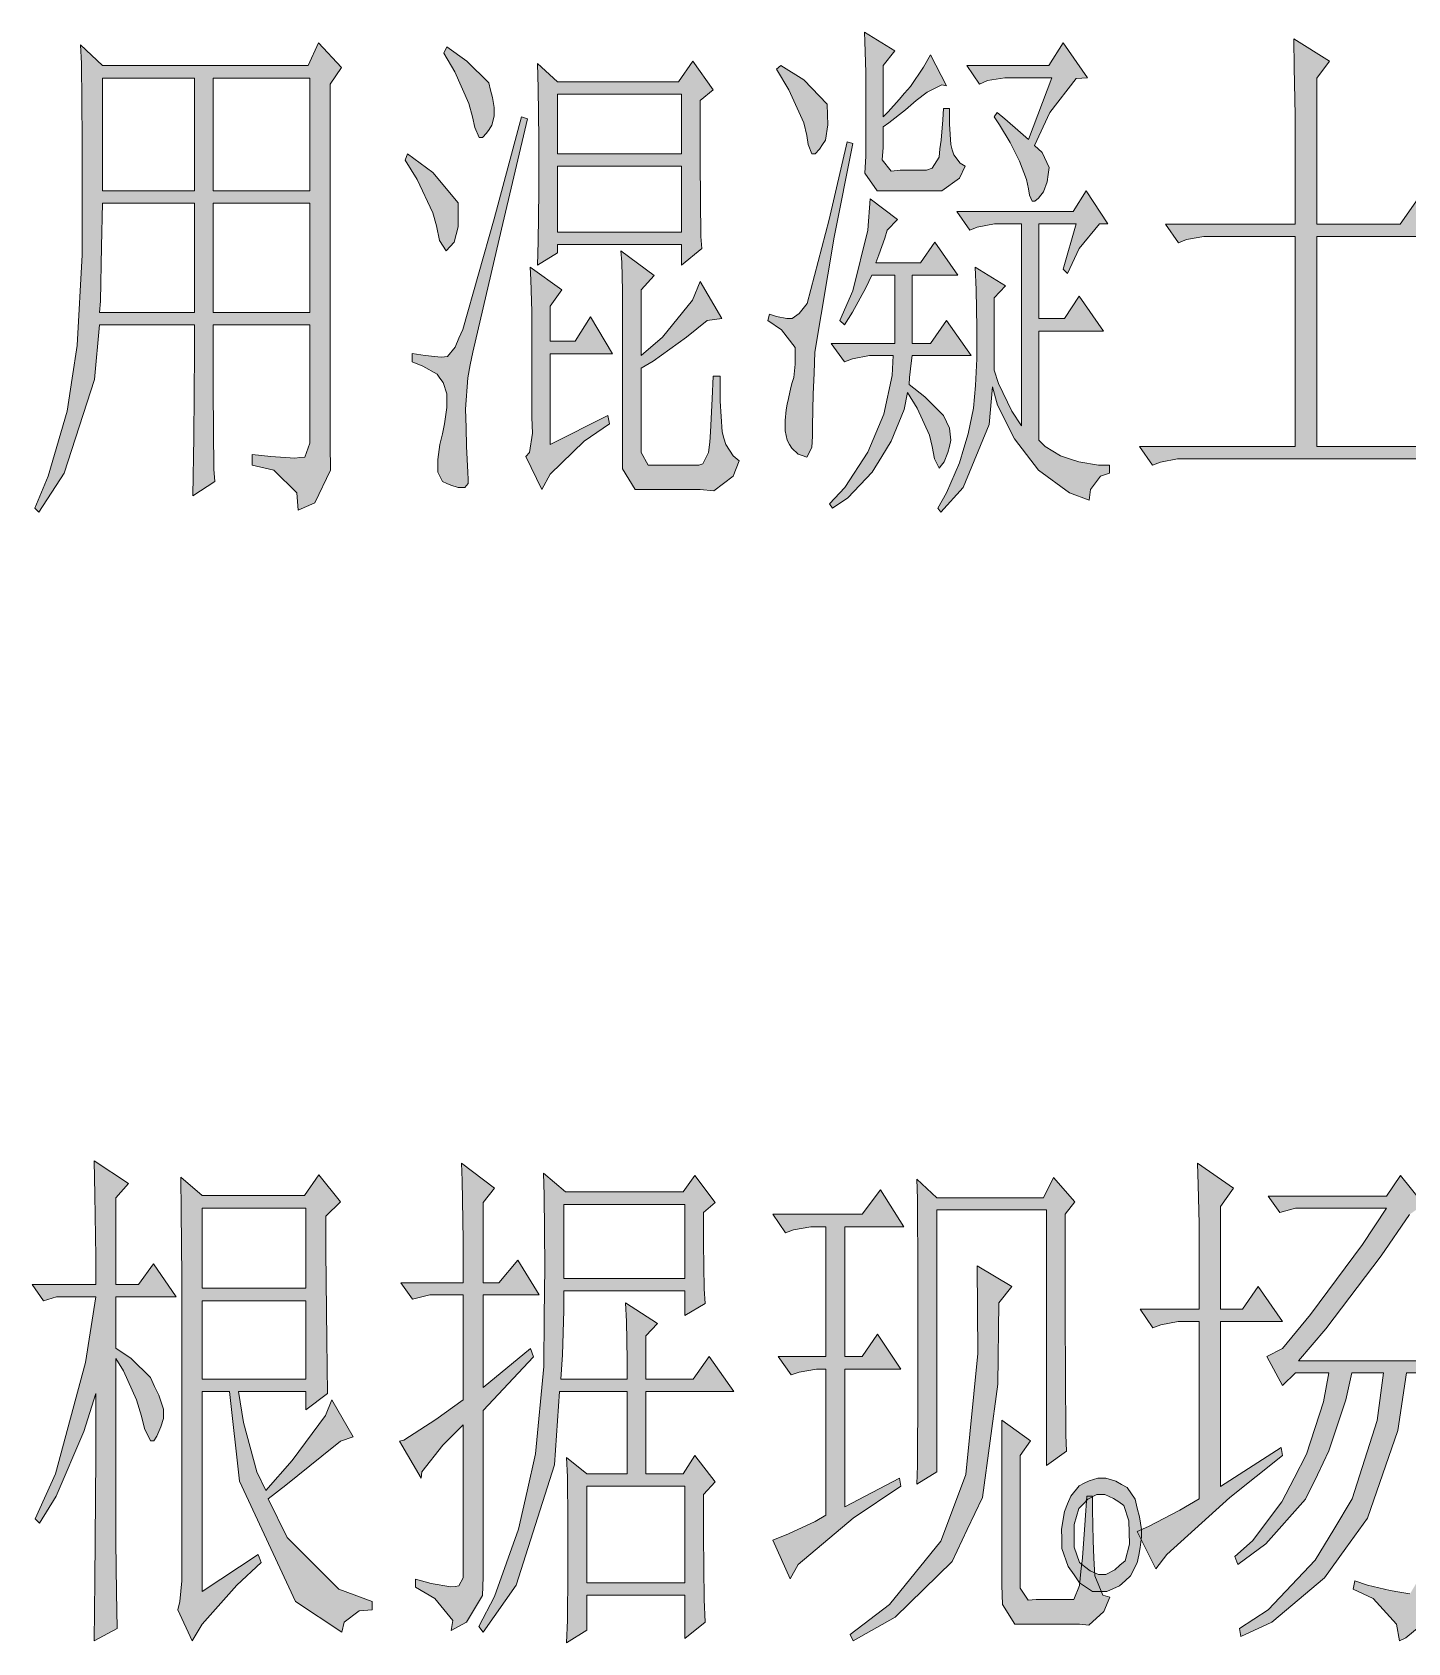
# Model space of a CAD drawing. Header units: millimetres. Extents: x 0 to 414, y 0 to 292.
# Drawn here: x 107.04 to 118.57, y 73 to 86.49 of the extents above; entities that cross this region are included whole.
import ezdxf

# ---------------------------------------------------------------- set-up
doc = ezdxf.new("R2010")
doc.units = ezdxf.units.MM

msp = doc.modelspace()

# ---------------------------------------------------------------- hatches: boundary and pattern name
h = msp.add_hatch(color=0)
h.paths.add_polyline_path([(108.884861, 82.955694), (109.040083, 82.938056), (109.241167, 82.923944), (109.2835, 82.931), (109.325833, 82.934528), (109.368167, 83.050944), (109.368167, 83.160306), (109.368167, 84.04225), (108.556778, 84.04225), (108.556778, 83.488389), (108.563833, 82.832222), (108.570889, 82.729917), (108.387444, 82.609972), (108.3945, 83.100333), (108.401556, 83.816472), (108.401556, 84.04225), (107.604278, 84.04225), (107.561944, 83.583639), (107.307944, 82.800472), (107.096278, 82.472389), (107.061, 82.507667), (107.173889, 82.775778), (107.332639, 83.319056), (107.374972, 83.594222), (107.417306, 83.869389), (107.459639, 84.627861), (107.459639, 85.111167), (107.459639, 85.594472), (107.452583, 86.233), (107.445528, 86.388222), (107.628972, 86.215361), (109.354056, 86.215361), (109.438722, 86.405861), (109.63275, 86.197722), (109.5375, 86.060139), (109.5375, 83.040361), (109.541028, 82.825167), (109.4105, 82.55), (109.269389, 82.490028), (109.258806, 82.634667), (109.064778, 82.825167), (108.884861, 82.8675)])
h.paths.add_polyline_path([(108.556778, 86.109528), (108.556778, 85.164083), (109.368167, 85.164083), (109.368167, 86.109528)])
h.paths.add_polyline_path([(108.556778, 85.061778), (108.556778, 84.144556), (109.368167, 84.144556), (109.368167, 85.061778)])
h.paths.add_polyline_path([(107.628972, 86.109528), (107.628972, 85.164083), (108.401556, 85.164083), (108.401556, 86.109528)])
h.paths.add_polyline_path([(107.628972, 85.061778), (107.621917, 84.698417), (107.611333, 84.239806), (107.604278, 84.144556), (108.401556, 84.144556), (108.401556, 85.061778)])
h = msp.add_hatch(color=0)
h.dxf.hatch_style = 2
h.paths.add_polyline_path([(110.514694, 86.370583), (110.684028, 86.250639), (110.867472, 86.070722), (110.881583, 86.007222), (110.899222, 85.94725), (110.913333, 85.862583), (110.913333, 85.837889), (110.913333, 85.792028), (110.892167, 85.714417), (110.871, 85.679139), (110.849833, 85.647389), (110.814556, 85.612111), (110.803972, 85.612111), (110.786333, 85.612111), (110.751056, 85.696778), (110.729889, 85.784972), (110.701667, 85.897861), (110.581722, 86.162444), (110.49, 86.317667)])
h = msp.add_hatch(color=0)
h.dxf.hatch_style = 2
h.paths.add_polyline_path([(114.028361, 85.456889), (114.028361, 85.975472), (114.028361, 86.155389), (114.021306, 86.416444), (114.017778, 86.494056), (114.271778, 86.338833), (114.173, 86.215361), (114.173, 85.784972), (114.215333, 85.827306), (114.307056, 85.929611), (114.352917, 85.982528), (114.402306, 86.038972), (114.511667, 86.20125), (114.571639, 86.303556), (114.705694, 86.046028), (114.666889, 86.053083), (114.543417, 85.993111), (114.451694, 85.922556), (114.359972, 85.844944), (114.222389, 85.735583), (114.173, 85.700306), (114.173, 85.527444), (114.165944, 85.425139), (114.240028, 85.329889), (114.317639, 85.336944), (114.536361, 85.336944), (114.58575, 85.354583), (114.642194, 85.446306), (114.64925, 85.516861), (114.659833, 85.590944), (114.673944, 85.760278), (114.681, 85.855528), (114.730389, 85.855528), (114.730389, 85.725), (114.740972, 85.552139), (114.751556, 85.509806), (114.765667, 85.467472), (114.818583, 85.396917), (114.860917, 85.372222), (114.815056, 85.269917), (114.666889, 85.164083), (114.571639, 85.164083), (114.232972, 85.164083), (114.123611, 85.164083), (114.021306, 85.31225)])
h = msp.add_hatch(color=0)
h.dxf.hatch_style = 2
h.paths.add_polyline_path([(115.443, 85.545083), (115.5065, 85.485111), (115.566472, 85.361639), (115.555889, 85.301667), (115.548833, 85.241694), (115.517083, 85.157028), (115.495917, 85.128806), (115.47475, 85.104111), (115.446528, 85.079417), (115.421833, 85.079417), (115.400667, 85.128806), (115.393611, 85.181722), (115.375972, 85.259333), (115.316, 85.414556), (115.277194, 85.492167), (115.238389, 85.569778), (115.150194, 85.717944), (115.104333, 85.784972), (115.129028, 85.82025), (115.192528, 85.767333), (115.326583, 85.654444), (115.393611, 85.594472), (115.587639, 86.113056), (115.273667, 86.113056), (115.192528, 86.113056), (115.047889, 86.088361), (114.980861, 86.060139), (114.875028, 86.215361), (115.562944, 86.215361), (115.682889, 86.405861), (115.8875, 86.113056), (115.79225, 86.106), (115.57, 85.82025)])
h = msp.add_hatch(color=0)
h.dxf.hatch_style = 2
h.paths.add_polyline_path([(117.626694, 85.643861), (117.626694, 85.799083), (117.619639, 86.197722), (117.616111, 86.437611), (117.915972, 86.250639), (117.810139, 86.109528), (117.810139, 84.885389), (118.508639, 84.885389), (118.677972, 85.128806), (118.917861, 84.783083), (117.810139, 84.783083), (117.810139, 83.022722), (118.677972, 83.022722), (118.872, 83.297889), (119.136583, 82.920417), (116.720056, 82.920417), (116.642444, 82.920417), (116.497806, 82.892194), (116.430778, 82.8675), (116.321417, 83.022722), (117.626694, 83.022722), (117.626694, 84.783083), (116.938778, 84.783083), (116.861167, 84.783083), (116.716528, 84.758389), (116.6495, 84.730167), (116.540139, 84.885389), (117.626694, 84.885389)])
h = msp.add_hatch(color=0)
h.paths.add_polyline_path([(111.276694, 84.543194), (111.280222, 84.74075), (111.287278, 85.160556), (111.287278, 85.379278), (111.287278, 85.598), (111.280222, 86.024861), (111.276694, 86.233), (111.4425, 86.077778), (112.4585, 86.077778), (112.578444, 86.250639), (112.747778, 86.01075), (112.638417, 85.922556), (112.638417, 85.403972), (112.645472, 84.783083), (112.652528, 84.680778), (112.483194, 84.543194), (112.483194, 84.716056), (111.4425, 84.716056), (111.4425, 84.6455)])
h.paths.add_polyline_path([(111.4425, 85.372222), (111.4425, 84.818361), (112.483194, 84.818361), (112.483194, 85.372222)])
h.paths.add_polyline_path([(111.4425, 85.975472), (111.4425, 85.474528), (112.483194, 85.474528), (112.483194, 85.975472)])
h = msp.add_hatch(color=0)
h.dxf.hatch_style = 2
h.paths.add_polyline_path([(113.280472, 86.183611), (113.31575, 86.215361), (113.509778, 86.095417), (113.703806, 85.890806), (113.707333, 85.802611), (113.710861, 85.717944), (113.689694, 85.590944), (113.665, 85.552139), (113.640306, 85.513333), (113.605028, 85.474528), (113.594444, 85.474528), (113.576806, 85.474528), (113.545056, 85.552139), (113.534472, 85.62975), (113.509778, 85.735583), (113.382778, 86.01075)])
h = msp.add_hatch(color=0)
h.dxf.hatch_style = 2
h.paths.add_polyline_path([(111.192028, 85.767333), (110.973306, 84.843056), (110.733417, 83.812944), (110.71225, 83.707111), (110.691083, 83.59775), (110.673444, 83.336694), (110.676972, 83.181472), (110.6805, 83.022722), (110.691083, 82.807528), (110.694611, 82.747556), (110.694611, 82.712278), (110.666389, 82.680528), (110.634639, 82.680528), (110.609944, 82.680528), (110.549972, 82.698167), (110.514694, 82.712278), (110.479417, 82.729917), (110.440611, 82.807528), (110.440611, 82.8675), (110.440611, 82.913361), (110.45825, 83.040361), (110.479417, 83.128556), (110.497056, 83.213222), (110.514694, 83.350806), (110.514694, 83.403722), (110.514694, 83.463694), (110.486472, 83.558944), (110.45825, 83.594222), (110.433556, 83.6295), (110.313611, 83.696528), (110.225417, 83.731806), (110.225417, 83.802361), (110.334778, 83.784722), (110.468833, 83.770611), (110.497056, 83.774139), (110.52175, 83.777667), (110.58525, 83.855278), (110.617, 83.929361), (110.64875, 84.003444), (110.913333, 84.93125), (111.142639, 85.784972)])
h = msp.add_hatch(color=0)
h.dxf.hatch_style = 2
h.paths.add_polyline_path([(113.2205, 84.130444), (113.280472, 84.112806), (113.365139, 84.095167), (113.389833, 84.095167), (113.411, 84.095167), (113.470972, 84.1375), (113.502722, 84.179833), (113.538, 84.222167), (113.721444, 84.924194), (113.873139, 85.576833), (113.919, 85.562722), (113.763778, 84.776028), (113.6015, 83.812944), (113.594444, 83.636556), (113.587389, 83.460167), (113.580333, 83.195583), (113.580333, 83.110917), (113.576806, 83.015667), (113.534472, 82.934528), (113.495667, 82.948639), (113.460389, 82.959222), (113.407472, 83.008611), (113.389833, 83.040361), (113.368667, 83.075639), (113.351028, 83.15325), (113.351028, 83.195583), (113.351028, 83.241444), (113.361611, 83.329639), (113.368667, 83.379028), (113.37925, 83.424889), (113.400417, 83.516611), (113.411, 83.558944), (113.425111, 83.601278), (113.435694, 83.714167), (113.435694, 83.784722), (113.435694, 83.85175), (113.322806, 83.999917), (113.206389, 84.077528)])
h = msp.add_hatch(color=0)
h.dxf.hatch_style = 2
h.paths.add_polyline_path([(110.186611, 85.474528), (110.398278, 85.319306), (110.609944, 85.065306), (110.609944, 84.966528), (110.609944, 84.864222), (110.578194, 84.733694), (110.542917, 84.698417), (110.511167, 84.663139), (110.454722, 84.747806), (110.430028, 84.871278), (110.398278, 84.980639), (110.26775, 85.259333), (110.165444, 85.421611)])
h = msp.add_hatch(color=0)
h.dxf.hatch_style = 2
h.paths.add_polyline_path([(114.631611, 82.507667), (114.705694, 82.634667), (114.815056, 82.885139), (114.850333, 83.008611), (114.885611, 83.128556), (114.931472, 83.34375), (114.938528, 83.439), (114.949111, 83.53425), (114.959694, 83.7565), (114.959694, 83.887028), (114.959694, 84.017556), (114.952639, 84.335056), (114.945583, 84.525556), (115.199583, 84.370333), (115.104333, 84.268028), (115.104333, 83.66125), (115.139611, 83.551889), (115.2525, 83.319056), (115.333639, 83.195583), (115.333639, 84.888917), (115.189, 84.888917), (115.107861, 84.888917), (114.963222, 84.860694), (114.899722, 84.836), (114.790361, 84.991222), (115.767556, 84.991222), (115.876917, 85.164083), (116.056833, 84.888917), (115.986278, 84.888917), (115.816944, 84.680778), (115.718167, 84.472639), (115.682889, 84.507917), (115.79225, 84.888917), (115.478278, 84.888917), (115.478278, 84.095167), (115.693472, 84.095167), (115.816944, 84.282139), (116.021556, 83.989333), (115.478278, 83.989333), (115.478278, 83.075639), (115.531194, 83.022722), (115.661722, 82.945111), (115.735806, 82.920417), (115.813417, 82.895722), (115.979222, 82.8675), (116.070944, 82.8675), (116.070944, 82.800472), (115.996861, 82.775778), (115.912194, 82.662889), (115.901611, 82.574694), (115.735806, 82.634667), (115.47475, 82.825167), (115.375972, 82.955694), (115.273667, 83.086222), (115.132556, 83.368444), (115.090222, 83.523667), (115.062, 83.206167), (114.843278, 82.680528), (114.656306, 82.472389)])
h = msp.add_hatch(color=0)
h.dxf.hatch_style = 2
h.paths.add_polyline_path([(114.705694, 84.077528), (114.910306, 83.784722), (114.416417, 83.784722), (114.409361, 83.721222), (114.39525, 83.601278), (114.391722, 83.541306), (114.52225, 83.439), (114.681, 83.283778), (114.705694, 83.230861), (114.730389, 83.177944), (114.740972, 83.075639), (114.730389, 83.022722), (114.716278, 82.973333), (114.684528, 82.895722), (114.663361, 82.8675), (114.642194, 82.842806), (114.603389, 82.920417), (114.58575, 83.022722), (114.561056, 83.117972), (114.45875, 83.34375), (114.377611, 83.474278), (114.349389, 83.333167), (114.240028, 83.068583), (114.162417, 82.938056), (114.081278, 82.807528), (113.876667, 82.592333), (113.749667, 82.507667), (113.724972, 82.542944), (113.851972, 82.680528), (114.046, 82.976861), (114.113028, 83.135611), (114.180056, 83.294361), (114.250611, 83.618917), (114.257667, 83.784722), (114.137722, 83.784722), (114.060111, 83.784722), (113.915472, 83.7565), (113.848444, 83.731806), (113.739083, 83.887028), (114.271778, 83.887028), (114.271778, 84.458528), (114.07775, 84.458528), (114.028361, 84.352694), (113.915472, 84.148083), (113.848444, 84.04225), (113.809639, 84.077528), (113.919, 84.328), (114.046, 84.836), (114.063639, 85.097056), (114.292944, 84.924194), (114.208278, 84.836), (114.187111, 84.768972), (114.137722, 84.627861), (114.113028, 84.560833), (114.486972, 84.560833), (114.606917, 84.733694), (114.800944, 84.458528), (114.416417, 84.458528), (114.416417, 83.887028), (114.571639, 83.887028)])
h = msp.add_hatch(color=0)
h.dxf.hatch_style = 2
h.paths.add_polyline_path([(111.989306, 84.179833), (111.989306, 84.328), (111.98225, 84.567889), (111.975194, 84.663139), (112.253889, 84.455), (112.144528, 84.335056), (112.144528, 83.784722), (112.324444, 83.939944), (112.574917, 84.250389), (112.638417, 84.405611), (112.821861, 84.095167), (112.698389, 84.077528), (112.525528, 83.939944), (112.246833, 83.738861), (112.144528, 83.678889), (112.144528, 83.075639), (112.144528, 82.973333), (112.2045, 82.8675), (112.264472, 82.8675), (112.627833, 82.8675), (112.663111, 82.878083), (112.708972, 82.973333), (112.719556, 83.058), (112.726611, 83.146194), (112.740722, 83.421361), (112.747778, 83.611861), (112.80775, 83.611861), (112.80775, 83.403722), (112.825389, 83.146194), (112.8395, 83.093278), (112.853611, 83.040361), (112.917111, 82.945111), (112.9665, 82.902778), (112.917111, 82.775778), (112.754833, 82.652306), (112.638417, 82.662889), (112.2045, 82.662889), (112.095139, 82.662889), (111.989306, 82.83575), (111.989306, 83.008611)])
h = msp.add_hatch(color=0)
h.dxf.hatch_style = 2
h.paths.add_polyline_path([(111.227306, 83.266139), (111.227306, 83.989333), (111.227306, 84.155139), (111.22025, 84.419722), (111.213194, 84.525556), (111.481306, 84.335056), (111.382528, 84.197472), (111.382528, 83.904667), (111.590667, 83.904667), (111.721194, 84.109278), (111.904639, 83.798833), (111.382528, 83.798833), (111.382528, 83.040361), (111.865833, 83.283778), (111.879944, 83.213222), (111.668278, 83.068583), (111.382528, 82.789889), (111.311972, 82.662889), (111.177917, 82.938056), (111.209667, 82.973333), (111.234361, 83.135611)])
h = msp.add_hatch(color=0)
h.dxf.hatch_style = 2
h.paths.add_polyline_path([(107.741861, 73.966917), (107.741861, 73.846972), (107.745389, 73.423639), (107.752444, 73.12025), (107.558417, 73.017944), (107.565472, 73.518889), (107.572528, 74.556056), (107.572528, 75.08875), (107.47375, 74.77125), (107.240917, 74.227972), (107.099806, 74.002194), (107.064528, 74.037472), (107.233861, 74.414944), (107.487861, 75.349806), (107.572528, 75.900139), (107.244444, 75.900139), (107.135083, 75.864861), (107.039833, 76.002444), (107.572528, 76.002444), (107.572528, 76.235278), (107.565472, 76.753861), (107.558417, 77.039611), (107.847694, 76.849111), (107.741861, 76.729167), (107.741861, 76.002444), (107.932361, 76.002444), (108.055833, 76.175306), (108.246333, 75.900139), (107.741861, 75.900139), (107.741861, 75.46975), (107.868861, 75.381556), (108.031139, 75.222806), (108.066417, 75.148722), (108.101694, 75.074639), (108.1405, 74.958222), (108.1405, 74.915889), (108.1405, 74.880611), (108.119333, 74.810056), (108.101694, 74.77125), (108.084056, 74.732444), (108.059361, 74.693639), (108.031139, 74.693639), (107.98175, 74.795944), (107.957056, 74.89825), (107.914722, 75.035833), (107.805361, 75.27925), (107.741861, 75.381556)])
h = msp.add_hatch(color=0)
h.paths.add_polyline_path([(108.465056, 73.430694), (108.93425, 73.741139), (108.958944, 73.674111), (108.754333, 73.483611), (108.465056, 73.155528), (108.380389, 73.017944), (108.260444, 73.275472), (108.278083, 73.346028), (108.295722, 73.518889), (108.295722, 73.621194), (108.295722, 75.797833), (108.295722, 76.062417), (108.288667, 76.616278), (108.285139, 76.902028), (108.465056, 76.746806), (109.322306, 76.746806), (109.44225, 76.919667), (109.625694, 76.693889), (109.502222, 76.573944), (109.502222, 76.281139), (109.509278, 75.536778), (109.516333, 75.08875), (109.332889, 74.951167), (109.332889, 75.106389), (108.768444, 75.106389), (108.810778, 74.845333), (108.923667, 74.432583), (108.99775, 74.277361), (109.22, 74.527833), (109.498694, 74.905306), (109.551611, 75.035833), (109.731528, 74.725389), (109.625694, 74.690111), (109.466944, 74.563111), (109.167083, 74.319694), (109.018917, 74.206806), (109.177667, 73.88225), (109.611583, 73.448333), (109.890278, 73.346028), (109.890278, 73.275472), (109.780917, 73.268417), (109.653917, 73.173167), (109.636278, 73.0885), (109.248222, 73.346028), (108.779028, 74.354972), (108.694361, 75.106389), (108.465056, 75.106389)])
h.paths.add_polyline_path([(108.465056, 76.640972), (108.465056, 75.970694), (109.332889, 75.970694), (109.332889, 76.640972)])
h.paths.add_polyline_path([(108.465056, 75.864861), (108.465056, 75.208694), (109.332889, 75.208694), (109.332889, 75.864861)])
h = msp.add_hatch(color=0)
h.dxf.hatch_style = 2
h.paths.add_polyline_path([(110.821611, 75.138139), (111.216722, 75.466222), (111.241417, 75.395667), (110.821611, 74.947639), (110.821611, 73.550639), (110.814556, 73.395417), (110.6805, 73.173167), (110.5535, 73.102611), (110.567611, 73.187278), (110.415917, 73.370722), (110.253639, 73.465972), (110.253639, 73.533), (110.384167, 73.497722), (110.549972, 73.4695), (110.58525, 73.473028), (110.617, 73.476556), (110.652278, 73.543583), (110.652278, 73.603556), (110.652278, 74.827694), (110.482944, 74.654833), (110.306556, 74.432583), (110.2995, 74.379667), (110.119583, 74.690111), (110.154861, 74.697167), (110.422972, 74.870028), (110.652278, 75.035833), (110.652278, 75.91425), (110.373583, 75.91425), (110.228944, 75.878972), (110.130167, 76.016556), (110.652278, 76.016556), (110.652278, 76.372861), (110.645222, 76.873806), (110.638167, 77.018444), (110.916861, 76.810306), (110.821611, 76.690361), (110.821611, 76.016556), (110.952139, 76.016556), (111.110889, 76.207056), (111.290806, 75.91425), (110.821611, 75.91425)])
h = msp.add_hatch(color=0)
h.paths.add_polyline_path([(111.520111, 73.000306), (111.527167, 73.190806), (111.530694, 73.592972), (111.530694, 73.804639), (111.530694, 74.016306), (111.527167, 74.39025), (111.520111, 74.552528), (111.689444, 74.414944), (112.028111, 74.414944), (112.028111, 75.106389), (111.460139, 75.106389), (111.417806, 74.492556), (111.096778, 73.483611), (110.821611, 73.0885), (110.782806, 73.137889), (110.916861, 73.388361), (111.117944, 73.952806), (111.1885, 74.270306), (111.259056, 74.584278), (111.329611, 75.314528), (111.333139, 75.734333), (111.336667, 76.150611), (111.333139, 76.750333), (111.326083, 76.933778), (111.509528, 76.778556), (112.497306, 76.778556), (112.596083, 76.916139), (112.765417, 76.690361), (112.666639, 76.605694), (112.666639, 76.344639), (112.673694, 75.967167), (112.68075, 75.843694), (112.511417, 75.741389), (112.511417, 75.949528), (111.495417, 75.949528), (111.495417, 75.783722), (111.484833, 75.413306), (111.470722, 75.208694), (112.028111, 75.208694), (112.028111, 75.370972), (112.021056, 75.692), (112.014, 75.847222), (112.282111, 75.674361), (112.183333, 75.572056), (112.183333, 75.208694), (112.581972, 75.208694), (112.716028, 75.399194), (112.920639, 75.106389), (112.183333, 75.106389), (112.183333, 74.414944), (112.497306, 74.414944), (112.596083, 74.570167), (112.765417, 74.347917), (112.666639, 74.242083), (112.666639, 73.899889), (112.673694, 73.363667), (112.68075, 73.173167), (112.511417, 73.035583), (112.511417, 73.398944), (111.689444, 73.398944), (111.689444, 73.106139)])
h.paths.add_polyline_path([(111.689444, 74.312639), (111.689444, 73.50125), (112.511417, 73.50125), (112.511417, 74.312639)])
h.paths.add_polyline_path([(111.495417, 76.672722), (111.495417, 76.051833), (112.511417, 76.051833), (112.511417, 76.672722)])
h = msp.add_hatch(color=0)
h.dxf.hatch_style = 2
h.paths.add_polyline_path([(117.002278, 74.309111), (117.510278, 74.637194), (117.520861, 74.570167), (117.079889, 74.217389), (116.550722, 73.741139), (116.459, 73.621194), (116.303778, 73.931639), (116.399028, 73.973972), (116.660083, 74.111556), (116.822361, 74.206806), (116.822361, 75.692), (116.723583, 75.692), (116.645972, 75.692), (116.501333, 75.663778), (116.434306, 75.639083), (116.328472, 75.794306), (116.822361, 75.794306), (116.822361, 76.362278), (116.822361, 76.510444), (116.815306, 76.838528), (116.80825, 77.018444), (117.111639, 76.810306), (117.002278, 76.655083), (117.002278, 75.794306), (117.185722, 75.794306), (117.31625, 75.984806), (117.520861, 75.692), (117.002278, 75.692)])
h = msp.add_hatch(color=0)
h.dxf.hatch_style = 2
h.paths.add_polyline_path([(118.790861, 75.363917), (118.910806, 75.536778), (119.090722, 75.27925), (118.984889, 75.173417), (118.960194, 74.58075), (118.910806, 73.81875), (118.886111, 73.656472), (118.861417, 73.494194), (118.780278, 73.264889), (118.723833, 73.197861), (118.667389, 73.134361), (118.5545, 73.042639), (118.501583, 73.017944), (118.476889, 73.155528), (118.282861, 73.370722), (118.113528, 73.448333), (118.127639, 73.518889), (118.233472, 73.483611), (118.423972, 73.43775), (118.505111, 73.423639), (118.589778, 73.409528), (118.692083, 73.578861), (118.716778, 73.758778), (118.741472, 73.942222), (118.790861, 74.690111), (118.815556, 75.261611), (118.561556, 75.261611), (118.487472, 74.778306), (118.233472, 74.044528), (118.053556, 73.794056), (117.873639, 73.543583), (117.432667, 73.173167), (117.171611, 73.053222), (117.161028, 73.12025), (117.400917, 73.275472), (117.796028, 73.69175), (117.95125, 73.949278), (118.106472, 74.206806), (118.314611, 74.862972), (118.367528, 75.261611), (118.102944, 75.261611), (118.053556, 75.035833), (117.908917, 74.608972), (117.813667, 74.407889), (117.714889, 74.203278), (117.383278, 73.829333), (117.146917, 73.656472), (117.122222, 73.7235), (117.270389, 73.854028), (117.517333, 74.182111), (117.619639, 74.379667), (117.721944, 74.58075), (117.866583, 75.018194), (117.908917, 75.261611), (117.630222, 75.261611), (117.520861, 75.155778), (117.390333, 75.399194), (117.520861, 75.466222), (117.757222, 75.751972), (118.191139, 76.337583), (118.392222, 76.640972), (117.630222, 76.640972), (117.499694, 76.605694), (117.400917, 76.743278), (118.392222, 76.743278), (118.512167, 76.916139), (118.706194, 76.672722), (118.58625, 76.588056), (118.349889, 76.242333), (117.884222, 75.632028), (117.654917, 75.363917)])
h = msp.add_hatch(color=0)
h.dxf.hatch_style = 2
h.paths.add_polyline_path([(113.248722, 76.591583), (113.996611, 76.591583), (114.151833, 76.796194), (114.345861, 76.48575), (113.851972, 76.48575), (113.851972, 75.399194), (113.996611, 75.399194), (114.127139, 75.586167), (114.321167, 75.293361), (113.851972, 75.293361), (113.851972, 74.139778), (114.310583, 74.379667), (114.321167, 74.312639), (113.922528, 74.044528), (113.460389, 73.656472), (113.393361, 73.536528), (113.248722, 73.861083), (113.37925, 73.914), (113.605028, 74.016306), (113.693222, 74.069222), (113.693222, 75.293361), (113.615611, 75.293361), (113.470972, 75.268667), (113.403944, 75.243972), (113.294583, 75.399194), (113.693222, 75.399194), (113.693222, 76.48575), (113.647361, 76.48575), (113.566222, 76.48575), (113.421583, 76.461056), (113.354556, 76.436361)])
h = msp.add_hatch(color=0)
h.dxf.hatch_style = 2
h.paths.add_polyline_path([(114.455222, 74.330278), (114.462278, 74.4855), (114.465806, 75.1205), (114.465806, 75.600278), (114.465806, 76.076528), (114.462278, 76.718583), (114.455222, 76.884389), (114.624556, 76.729167), (115.517083, 76.729167), (115.60175, 76.8985), (115.781667, 76.693889), (115.700528, 76.591583), (115.700528, 75.737861), (115.704056, 74.743028), (115.711111, 74.605444), (115.541778, 74.4855), (115.541778, 76.626861), (114.624556, 76.626861), (114.624556, 74.432583)])
h = msp.add_hatch(color=0)
h.dxf.hatch_style = 2
h.paths.add_polyline_path([(114.963222, 76.157667), (115.2525, 75.984806), (115.143139, 75.847222), (115.136083, 75.166361), (115.005556, 74.217389), (114.878556, 73.949278), (114.751556, 73.681167), (114.275306, 73.2155), (113.922528, 73.017944), (113.897833, 73.070861), (114.225917, 73.321333), (114.656306, 73.8505), (114.762139, 74.132722), (114.867972, 74.411417), (114.96675, 75.423889)])
h = msp.add_hatch(color=0)
h.dxf.hatch_style = 2
h.paths.add_polyline_path([(115.167833, 74.8665), (115.407722, 74.693639), (115.323056, 74.570167), (115.323056, 73.571806), (115.323056, 73.458917), (115.390083, 73.356611), (115.457111, 73.363667), (115.735806, 73.363667), (115.771083, 73.363667), (115.820472, 73.480083), (115.831056, 73.5965), (115.845167, 73.712917), (115.866333, 74.026889), (115.880444, 74.227972), (115.929833, 74.227972), (115.929833, 74.115083), (115.933361, 73.857556), (115.940417, 73.709389), (115.947472, 73.561222), (116.0145, 73.398944), (116.074472, 73.381306), (116.025083, 73.261361), (115.898083, 73.148472), (115.820472, 73.155528), (115.372444, 73.155528), (115.277194, 73.155528), (115.174889, 73.321333), (115.167833, 73.483611)])
h = msp.add_hatch(color=0)
h.paths.add_polyline_path([(116.17325, 74.32675), (116.219111, 74.302056), (116.286139, 74.203278), (116.303778, 74.129194), (116.321417, 74.055111), (116.339056, 73.949278), (116.339056, 73.914), (116.339056, 73.889306), (116.328472, 73.797583), (116.317889, 73.734083), (116.303778, 73.670583), (116.247333, 73.561222), (116.201472, 73.518889), (116.155611, 73.476556), (116.049778, 73.430694), (115.989806, 73.430694), (115.929833, 73.430694), (115.820472, 73.50125), (115.774611, 73.568278), (115.725222, 73.638833), (115.672306, 73.790528), (115.672306, 73.871667), (115.668778, 73.952806), (115.693472, 74.100972), (115.718167, 74.164472), (115.746389, 74.227972), (115.816944, 74.316167), (115.859278, 74.337333), (115.901611, 74.3585), (115.972167, 74.379667), (116.003917, 74.379667), (116.039194, 74.379667), (116.123861, 74.354972)])
h.paths.add_polyline_path([(116.159139, 73.649417), (116.201472, 73.688222), (116.240278, 73.825806), (116.23675, 73.924583), (116.233222, 74.023361), (116.190889, 74.150361), (116.148556, 74.182111), (116.106222, 74.210333), (116.032139, 74.242083), (116.003917, 74.242083), (115.965111, 74.242083), (115.891028, 74.203278), (115.852222, 74.164472), (115.813417, 74.125667), (115.774611, 73.991611), (115.774611, 73.896361), (115.774611, 73.801111), (115.820472, 73.674111), (115.862806, 73.638833), (115.908667, 73.603556), (115.979222, 73.571806), (116.003917, 73.571806), (116.039194, 73.571806), (116.116806, 73.610611)])

# ---------------------------------------------------------------- linework, layer by layer
at = {"color": 0, "lineweight": 0}
for points in [[(108.884861, 82.955694), (109.040083, 82.938056), (109.241167, 82.923944), (109.2835, 82.931), (109.325833, 82.934528), (109.368167, 83.050944), (109.368167, 83.160306), (109.368167, 84.04225), (108.556778, 84.04225), (108.556778, 83.488389), (108.563833, 82.832222), (108.570889, 82.729917), (108.387444, 82.609972), (108.3945, 83.100333), (108.401556, 83.816472), (108.401556, 84.04225), (107.604278, 84.04225), (107.561944, 83.583639), (107.307944, 82.800472), (107.096278, 82.472389), (107.061, 82.507667), (107.173889, 82.775778), (107.332639, 83.319056), (107.374972, 83.594222), (107.417306, 83.869389), (107.459639, 84.627861), (107.459639, 85.111167), (107.459639, 85.594472), (107.452583, 86.233), (107.445528, 86.388222), (107.628972, 86.215361), (109.354056, 86.215361), (109.438722, 86.405861), (109.63275, 86.197722), (109.5375, 86.060139), (109.5375, 83.040361), (109.541028, 82.825167), (109.4105, 82.55), (109.269389, 82.490028), (109.258806, 82.634667), (109.064778, 82.825167), (108.884861, 82.8675)], [(110.514694, 86.370583), (110.684028, 86.250639), (110.867472, 86.070722), (110.881583, 86.007222), (110.899222, 85.94725), (110.913333, 85.862583), (110.913333, 85.837889), (110.913333, 85.792028), (110.892167, 85.714417), (110.871, 85.679139), (110.849833, 85.647389), (110.814556, 85.612111), (110.803972, 85.612111), (110.786333, 85.612111), (110.751056, 85.696778), (110.729889, 85.784972), (110.701667, 85.897861), (110.581722, 86.162444), (110.49, 86.317667)], [(114.028361, 85.456889), (114.028361, 85.975472), (114.028361, 86.155389), (114.021306, 86.416444), (114.017778, 86.494056), (114.271778, 86.338833), (114.173, 86.215361), (114.173, 85.784972), (114.215333, 85.827306), (114.307056, 85.929611), (114.352917, 85.982528), (114.402306, 86.038972), (114.511667, 86.20125), (114.571639, 86.303556), (114.705694, 86.046028), (114.666889, 86.053083), (114.543417, 85.993111), (114.451694, 85.922556), (114.359972, 85.844944), (114.222389, 85.735583), (114.173, 85.700306), (114.173, 85.527444), (114.165944, 85.425139), (114.240028, 85.329889), (114.317639, 85.336944), (114.536361, 85.336944), (114.58575, 85.354583), (114.642194, 85.446306), (114.64925, 85.516861), (114.659833, 85.590944), (114.673944, 85.760278), (114.681, 85.855528), (114.730389, 85.855528), (114.730389, 85.725), (114.740972, 85.552139), (114.751556, 85.509806), (114.765667, 85.467472), (114.818583, 85.396917), (114.860917, 85.372222), (114.815056, 85.269917), (114.666889, 85.164083), (114.571639, 85.164083), (114.232972, 85.164083), (114.123611, 85.164083), (114.021306, 85.31225)], [(115.443, 85.545083), (115.5065, 85.485111), (115.566472, 85.361639), (115.555889, 85.301667), (115.548833, 85.241694), (115.517083, 85.157028), (115.495917, 85.128806), (115.47475, 85.104111), (115.446528, 85.079417), (115.421833, 85.079417), (115.400667, 85.128806), (115.393611, 85.181722), (115.375972, 85.259333), (115.316, 85.414556), (115.277194, 85.492167), (115.238389, 85.569778), (115.150194, 85.717944), (115.104333, 85.784972), (115.129028, 85.82025), (115.192528, 85.767333), (115.326583, 85.654444), (115.393611, 85.594472), (115.587639, 86.113056), (115.273667, 86.113056), (115.192528, 86.113056), (115.047889, 86.088361), (114.980861, 86.060139), (114.875028, 86.215361), (115.562944, 86.215361), (115.682889, 86.405861), (115.8875, 86.113056), (115.79225, 86.106), (115.57, 85.82025)], [(111.276694, 84.543194), (111.280222, 84.74075), (111.287278, 85.160556), (111.287278, 85.379278), (111.287278, 85.598), (111.280222, 86.024861), (111.276694, 86.233), (111.4425, 86.077778), (112.4585, 86.077778), (112.578444, 86.250639), (112.747778, 86.01075), (112.638417, 85.922556), (112.638417, 85.403972), (112.645472, 84.783083), (112.652528, 84.680778), (112.483194, 84.543194), (112.483194, 84.716056), (111.4425, 84.716056), (111.4425, 84.6455)], [(107.628972, 86.109528), (107.628972, 85.164083), (108.401556, 85.164083), (108.401556, 86.109528)], [(108.556778, 86.109528), (108.556778, 85.164083), (109.368167, 85.164083), (109.368167, 86.109528)], [(113.280472, 86.183611), (113.31575, 86.215361), (113.509778, 86.095417), (113.703806, 85.890806), (113.707333, 85.802611), (113.710861, 85.717944), (113.689694, 85.590944), (113.665, 85.552139), (113.640306, 85.513333), (113.605028, 85.474528), (113.594444, 85.474528), (113.576806, 85.474528), (113.545056, 85.552139), (113.534472, 85.62975), (113.509778, 85.735583), (113.382778, 86.01075)], [(111.4425, 85.975472), (111.4425, 85.474528), (112.483194, 85.474528), (112.483194, 85.975472)], [(111.192028, 85.767333), (110.973306, 84.843056), (110.733417, 83.812944), (110.71225, 83.707111), (110.691083, 83.59775), (110.673444, 83.336694), (110.676972, 83.181472), (110.6805, 83.022722), (110.691083, 82.807528), (110.694611, 82.747556), (110.694611, 82.712278), (110.666389, 82.680528), (110.634639, 82.680528), (110.609944, 82.680528), (110.549972, 82.698167), (110.514694, 82.712278), (110.479417, 82.729917), (110.440611, 82.807528), (110.440611, 82.8675), (110.440611, 82.913361), (110.45825, 83.040361), (110.479417, 83.128556), (110.497056, 83.213222), (110.514694, 83.350806), (110.514694, 83.403722), (110.514694, 83.463694), (110.486472, 83.558944), (110.45825, 83.594222), (110.433556, 83.6295), (110.313611, 83.696528), (110.225417, 83.731806), (110.225417, 83.802361), (110.334778, 83.784722), (110.468833, 83.770611), (110.497056, 83.774139), (110.52175, 83.777667), (110.58525, 83.855278), (110.617, 83.929361), (110.64875, 84.003444), (110.913333, 84.93125), (111.142639, 85.784972)], [(113.2205, 84.130444), (113.280472, 84.112806), (113.365139, 84.095167), (113.389833, 84.095167), (113.411, 84.095167), (113.470972, 84.1375), (113.502722, 84.179833), (113.538, 84.222167), (113.721444, 84.924194), (113.873139, 85.576833), (113.919, 85.562722), (113.763778, 84.776028), (113.6015, 83.812944), (113.594444, 83.636556), (113.587389, 83.460167), (113.580333, 83.195583), (113.580333, 83.110917), (113.576806, 83.015667), (113.534472, 82.934528), (113.495667, 82.948639), (113.460389, 82.959222), (113.407472, 83.008611), (113.389833, 83.040361), (113.368667, 83.075639), (113.351028, 83.15325), (113.351028, 83.195583), (113.351028, 83.241444), (113.361611, 83.329639), (113.368667, 83.379028), (113.37925, 83.424889), (113.400417, 83.516611), (113.411, 83.558944), (113.425111, 83.601278), (113.435694, 83.714167), (113.435694, 83.784722), (113.435694, 83.85175), (113.322806, 83.999917), (113.206389, 84.077528)], [(110.186611, 85.474528), (110.398278, 85.319306), (110.609944, 85.065306), (110.609944, 84.966528), (110.609944, 84.864222), (110.578194, 84.733694), (110.542917, 84.698417), (110.511167, 84.663139), (110.454722, 84.747806), (110.430028, 84.871278), (110.398278, 84.980639), (110.26775, 85.259333), (110.165444, 85.421611)], [(111.4425, 85.372222), (111.4425, 84.818361), (112.483194, 84.818361), (112.483194, 85.372222)], [(114.631611, 82.507667), (114.705694, 82.634667), (114.815056, 82.885139), (114.850333, 83.008611), (114.885611, 83.128556), (114.931472, 83.34375), (114.938528, 83.439), (114.949111, 83.53425), (114.959694, 83.7565), (114.959694, 83.887028), (114.959694, 84.017556), (114.952639, 84.335056), (114.945583, 84.525556), (115.199583, 84.370333), (115.104333, 84.268028), (115.104333, 83.66125), (115.139611, 83.551889), (115.2525, 83.319056), (115.333639, 83.195583), (115.333639, 84.888917), (115.189, 84.888917), (115.107861, 84.888917), (114.963222, 84.860694), (114.899722, 84.836), (114.790361, 84.991222), (115.767556, 84.991222), (115.876917, 85.164083), (116.056833, 84.888917), (115.986278, 84.888917), (115.816944, 84.680778), (115.718167, 84.472639), (115.682889, 84.507917), (115.79225, 84.888917), (115.478278, 84.888917), (115.478278, 84.095167), (115.693472, 84.095167), (115.816944, 84.282139), (116.021556, 83.989333), (115.478278, 83.989333), (115.478278, 83.075639), (115.531194, 83.022722), (115.661722, 82.945111), (115.735806, 82.920417), (115.813417, 82.895722), (115.979222, 82.8675), (116.070944, 82.8675), (116.070944, 82.800472), (115.996861, 82.775778), (115.912194, 82.662889), (115.901611, 82.574694), (115.735806, 82.634667), (115.47475, 82.825167), (115.375972, 82.955694), (115.273667, 83.086222), (115.132556, 83.368444), (115.090222, 83.523667), (115.062, 83.206167), (114.843278, 82.680528), (114.656306, 82.472389)], [(107.628972, 85.061778), (107.621917, 84.698417), (107.611333, 84.239806), (107.604278, 84.144556), (108.401556, 84.144556), (108.401556, 85.061778)], [(108.556778, 85.061778), (108.556778, 84.144556), (109.368167, 84.144556), (109.368167, 85.061778)], [(114.705694, 84.077528), (114.910306, 83.784722), (114.416417, 83.784722), (114.409361, 83.721222), (114.39525, 83.601278), (114.391722, 83.541306), (114.52225, 83.439), (114.681, 83.283778), (114.705694, 83.230861), (114.730389, 83.177944), (114.740972, 83.075639), (114.730389, 83.022722), (114.716278, 82.973333), (114.684528, 82.895722), (114.663361, 82.8675), (114.642194, 82.842806), (114.603389, 82.920417), (114.58575, 83.022722), (114.561056, 83.117972), (114.45875, 83.34375), (114.377611, 83.474278), (114.349389, 83.333167), (114.240028, 83.068583), (114.162417, 82.938056), (114.081278, 82.807528), (113.876667, 82.592333), (113.749667, 82.507667), (113.724972, 82.542944), (113.851972, 82.680528), (114.046, 82.976861), (114.113028, 83.135611), (114.180056, 83.294361), (114.250611, 83.618917), (114.257667, 83.784722), (114.137722, 83.784722), (114.060111, 83.784722), (113.915472, 83.7565), (113.848444, 83.731806), (113.739083, 83.887028), (114.271778, 83.887028), (114.271778, 84.458528), (114.07775, 84.458528), (114.028361, 84.352694), (113.915472, 84.148083), (113.848444, 84.04225), (113.809639, 84.077528), (113.919, 84.328), (114.046, 84.836), (114.063639, 85.097056), (114.292944, 84.924194), (114.208278, 84.836), (114.187111, 84.768972), (114.137722, 84.627861), (114.113028, 84.560833), (114.486972, 84.560833), (114.606917, 84.733694), (114.800944, 84.458528), (114.416417, 84.458528), (114.416417, 83.887028), (114.571639, 83.887028)], [(111.989306, 84.179833), (111.989306, 84.328), (111.98225, 84.567889), (111.975194, 84.663139), (112.253889, 84.455), (112.144528, 84.335056), (112.144528, 83.784722), (112.324444, 83.939944), (112.574917, 84.250389), (112.638417, 84.405611), (112.821861, 84.095167), (112.698389, 84.077528), (112.525528, 83.939944), (112.246833, 83.738861), (112.144528, 83.678889), (112.144528, 83.075639), (112.144528, 82.973333), (112.2045, 82.8675), (112.264472, 82.8675), (112.627833, 82.8675), (112.663111, 82.878083), (112.708972, 82.973333), (112.719556, 83.058), (112.726611, 83.146194), (112.740722, 83.421361), (112.747778, 83.611861), (112.80775, 83.611861), (112.80775, 83.403722), (112.825389, 83.146194), (112.8395, 83.093278), (112.853611, 83.040361), (112.917111, 82.945111), (112.9665, 82.902778), (112.917111, 82.775778), (112.754833, 82.652306), (112.638417, 82.662889), (112.2045, 82.662889), (112.095139, 82.662889), (111.989306, 82.83575), (111.989306, 83.008611)], [(111.227306, 83.266139), (111.227306, 83.989333), (111.227306, 84.155139), (111.22025, 84.419722), (111.213194, 84.525556), (111.481306, 84.335056), (111.382528, 84.197472), (111.382528, 83.904667), (111.590667, 83.904667), (111.721194, 84.109278), (111.904639, 83.798833), (111.382528, 83.798833), (111.382528, 83.040361), (111.865833, 83.283778), (111.879944, 83.213222), (111.668278, 83.068583), (111.382528, 82.789889), (111.311972, 82.662889), (111.177917, 82.938056), (111.209667, 82.973333), (111.234361, 83.135611)], [(107.741861, 73.966917), (107.741861, 73.846972), (107.745389, 73.423639), (107.752444, 73.12025), (107.558417, 73.017944), (107.565472, 73.518889), (107.572528, 74.556056), (107.572528, 75.08875), (107.47375, 74.77125), (107.240917, 74.227972), (107.099806, 74.002194), (107.064528, 74.037472), (107.233861, 74.414944), (107.487861, 75.349806), (107.572528, 75.900139), (107.244444, 75.900139), (107.135083, 75.864861), (107.039833, 76.002444), (107.572528, 76.002444), (107.572528, 76.235278), (107.565472, 76.753861), (107.558417, 77.039611), (107.847694, 76.849111), (107.741861, 76.729167), (107.741861, 76.002444), (107.932361, 76.002444), (108.055833, 76.175306), (108.246333, 75.900139), (107.741861, 75.900139), (107.741861, 75.46975), (107.868861, 75.381556), (108.031139, 75.222806), (108.066417, 75.148722), (108.101694, 75.074639), (108.1405, 74.958222), (108.1405, 74.915889), (108.1405, 74.880611), (108.119333, 74.810056), (108.101694, 74.77125), (108.084056, 74.732444), (108.059361, 74.693639), (108.031139, 74.693639), (107.98175, 74.795944), (107.957056, 74.89825), (107.914722, 75.035833), (107.805361, 75.27925), (107.741861, 75.381556)], [(108.465056, 73.430694), (108.93425, 73.741139), (108.958944, 73.674111), (108.754333, 73.483611), (108.465056, 73.155528), (108.380389, 73.017944), (108.260444, 73.275472), (108.278083, 73.346028), (108.295722, 73.518889), (108.295722, 73.621194), (108.295722, 75.797833), (108.295722, 76.062417), (108.288667, 76.616278), (108.285139, 76.902028), (108.465056, 76.746806), (109.322306, 76.746806), (109.44225, 76.919667), (109.625694, 76.693889), (109.502222, 76.573944), (109.502222, 76.281139), (109.509278, 75.536778), (109.516333, 75.08875), (109.332889, 74.951167), (109.332889, 75.106389), (108.768444, 75.106389), (108.810778, 74.845333), (108.923667, 74.432583), (108.99775, 74.277361), (109.22, 74.527833), (109.498694, 74.905306), (109.551611, 75.035833), (109.731528, 74.725389), (109.625694, 74.690111), (109.466944, 74.563111), (109.167083, 74.319694), (109.018917, 74.206806), (109.177667, 73.88225), (109.611583, 73.448333), (109.890278, 73.346028), (109.890278, 73.275472), (109.780917, 73.268417), (109.653917, 73.173167), (109.636278, 73.0885), (109.248222, 73.346028), (108.779028, 74.354972), (108.694361, 75.106389), (108.465056, 75.106389)], [(110.821611, 75.138139), (111.216722, 75.466222), (111.241417, 75.395667), (110.821611, 74.947639), (110.821611, 73.550639), (110.814556, 73.395417), (110.6805, 73.173167), (110.5535, 73.102611), (110.567611, 73.187278), (110.415917, 73.370722), (110.253639, 73.465972), (110.253639, 73.533), (110.384167, 73.497722), (110.549972, 73.4695), (110.58525, 73.473028), (110.617, 73.476556), (110.652278, 73.543583), (110.652278, 73.603556), (110.652278, 74.827694), (110.482944, 74.654833), (110.306556, 74.432583), (110.2995, 74.379667), (110.119583, 74.690111), (110.154861, 74.697167), (110.422972, 74.870028), (110.652278, 75.035833), (110.652278, 75.91425), (110.373583, 75.91425), (110.228944, 75.878972), (110.130167, 76.016556), (110.652278, 76.016556), (110.652278, 76.372861), (110.645222, 76.873806), (110.638167, 77.018444), (110.916861, 76.810306), (110.821611, 76.690361), (110.821611, 76.016556), (110.952139, 76.016556), (111.110889, 76.207056), (111.290806, 75.91425), (110.821611, 75.91425)], [(111.520111, 73.000306), (111.527167, 73.190806), (111.530694, 73.592972), (111.530694, 73.804639), (111.530694, 74.016306), (111.527167, 74.39025), (111.520111, 74.552528), (111.689444, 74.414944), (112.028111, 74.414944), (112.028111, 75.106389), (111.460139, 75.106389), (111.417806, 74.492556), (111.096778, 73.483611), (110.821611, 73.0885), (110.782806, 73.137889), (110.916861, 73.388361), (111.117944, 73.952806), (111.1885, 74.270306), (111.259056, 74.584278), (111.329611, 75.314528), (111.333139, 75.734333), (111.336667, 76.150611), (111.333139, 76.750333), (111.326083, 76.933778), (111.509528, 76.778556), (112.497306, 76.778556), (112.596083, 76.916139), (112.765417, 76.690361), (112.666639, 76.605694), (112.666639, 76.344639), (112.673694, 75.967167), (112.68075, 75.843694), (112.511417, 75.741389), (112.511417, 75.949528), (111.495417, 75.949528), (111.495417, 75.783722), (111.484833, 75.413306), (111.470722, 75.208694), (112.028111, 75.208694), (112.028111, 75.370972), (112.021056, 75.692), (112.014, 75.847222), (112.282111, 75.674361), (112.183333, 75.572056), (112.183333, 75.208694), (112.581972, 75.208694), (112.716028, 75.399194), (112.920639, 75.106389), (112.183333, 75.106389), (112.183333, 74.414944), (112.497306, 74.414944), (112.596083, 74.570167), (112.765417, 74.347917), (112.666639, 74.242083), (112.666639, 73.899889), (112.673694, 73.363667), (112.68075, 73.173167), (112.511417, 73.035583), (112.511417, 73.398944), (111.689444, 73.398944), (111.689444, 73.106139)], [(117.002278, 74.309111), (117.510278, 74.637194), (117.520861, 74.570167), (117.079889, 74.217389), (116.550722, 73.741139), (116.459, 73.621194), (116.303778, 73.931639), (116.399028, 73.973972), (116.660083, 74.111556), (116.822361, 74.206806), (116.822361, 75.692), (116.723583, 75.692), (116.645972, 75.692), (116.501333, 75.663778), (116.434306, 75.639083), (116.328472, 75.794306), (116.822361, 75.794306), (116.822361, 76.362278), (116.822361, 76.510444), (116.815306, 76.838528), (116.80825, 77.018444), (117.111639, 76.810306), (117.002278, 76.655083), (117.002278, 75.794306), (117.185722, 75.794306), (117.31625, 75.984806), (117.520861, 75.692), (117.002278, 75.692)], [(113.248722, 76.591583), (113.996611, 76.591583), (114.151833, 76.796194), (114.345861, 76.48575), (113.851972, 76.48575), (113.851972, 75.399194), (113.996611, 75.399194), (114.127139, 75.586167), (114.321167, 75.293361), (113.851972, 75.293361), (113.851972, 74.139778), (114.310583, 74.379667), (114.321167, 74.312639), (113.922528, 74.044528), (113.460389, 73.656472), (113.393361, 73.536528), (113.248722, 73.861083), (113.37925, 73.914), (113.605028, 74.016306), (113.693222, 74.069222), (113.693222, 75.293361), (113.615611, 75.293361), (113.470972, 75.268667), (113.403944, 75.243972), (113.294583, 75.399194), (113.693222, 75.399194), (113.693222, 76.48575), (113.647361, 76.48575), (113.566222, 76.48575), (113.421583, 76.461056), (113.354556, 76.436361)], [(114.455222, 74.330278), (114.462278, 74.4855), (114.465806, 75.1205), (114.465806, 75.600278), (114.465806, 76.076528), (114.462278, 76.718583), (114.455222, 76.884389), (114.624556, 76.729167), (115.517083, 76.729167), (115.60175, 76.8985), (115.781667, 76.693889), (115.700528, 76.591583), (115.700528, 75.737861), (115.704056, 74.743028), (115.711111, 74.605444), (115.541778, 74.4855), (115.541778, 76.626861), (114.624556, 76.626861), (114.624556, 74.432583)], [(111.495417, 76.672722), (111.495417, 76.051833), (112.511417, 76.051833), (112.511417, 76.672722)], [(108.465056, 76.640972), (108.465056, 75.970694), (109.332889, 75.970694), (109.332889, 76.640972)], [(114.963222, 76.157667), (115.2525, 75.984806), (115.143139, 75.847222), (115.136083, 75.166361), (115.005556, 74.217389), (114.878556, 73.949278), (114.751556, 73.681167), (114.275306, 73.2155), (113.922528, 73.017944), (113.897833, 73.070861), (114.225917, 73.321333), (114.656306, 73.8505), (114.762139, 74.132722), (114.867972, 74.411417), (114.96675, 75.423889)], [(108.465056, 75.864861), (108.465056, 75.208694), (109.332889, 75.208694), (109.332889, 75.864861)], [(115.167833, 74.8665), (115.407722, 74.693639), (115.323056, 74.570167), (115.323056, 73.571806), (115.323056, 73.458917), (115.390083, 73.356611), (115.457111, 73.363667), (115.735806, 73.363667), (115.771083, 73.363667), (115.820472, 73.480083), (115.831056, 73.5965), (115.845167, 73.712917), (115.866333, 74.026889), (115.880444, 74.227972), (115.929833, 74.227972), (115.929833, 74.115083), (115.933361, 73.857556), (115.940417, 73.709389), (115.947472, 73.561222), (116.0145, 73.398944), (116.074472, 73.381306), (116.025083, 73.261361), (115.898083, 73.148472), (115.820472, 73.155528), (115.372444, 73.155528), (115.277194, 73.155528), (115.174889, 73.321333), (115.167833, 73.483611)], [(116.17325, 74.32675), (116.219111, 74.302056), (116.286139, 74.203278), (116.303778, 74.129194), (116.321417, 74.055111), (116.339056, 73.949278), (116.339056, 73.914), (116.339056, 73.889306), (116.328472, 73.797583), (116.317889, 73.734083), (116.303778, 73.670583), (116.247333, 73.561222), (116.201472, 73.518889), (116.155611, 73.476556), (116.049778, 73.430694), (115.989806, 73.430694), (115.929833, 73.430694), (115.820472, 73.50125), (115.774611, 73.568278), (115.725222, 73.638833), (115.672306, 73.790528), (115.672306, 73.871667), (115.668778, 73.952806), (115.693472, 74.100972), (115.718167, 74.164472), (115.746389, 74.227972), (115.816944, 74.316167), (115.859278, 74.337333), (115.901611, 74.3585), (115.972167, 74.379667), (116.003917, 74.379667), (116.039194, 74.379667), (116.123861, 74.354972)], [(111.689444, 74.312639), (111.689444, 73.50125), (112.511417, 73.50125), (112.511417, 74.312639)], [(116.159139, 73.649417), (116.201472, 73.688222), (116.240278, 73.825806), (116.23675, 73.924583), (116.233222, 74.023361), (116.190889, 74.150361), (116.148556, 74.182111), (116.106222, 74.210333), (116.032139, 74.242083), (116.003917, 74.242083), (115.965111, 74.242083), (115.891028, 74.203278), (115.852222, 74.164472), (115.813417, 74.125667), (115.774611, 73.991611), (115.774611, 73.896361), (115.774611, 73.801111), (115.820472, 73.674111), (115.862806, 73.638833), (115.908667, 73.603556), (115.979222, 73.571806), (116.003917, 73.571806), (116.039194, 73.571806), (116.116806, 73.610611)]]:
    msp.add_lwpolyline(points, close=True, dxfattribs=at)
for points in [[(119.136583, 82.920417), (116.720056, 82.920417), (116.642444, 82.920417), (116.497806, 82.892194), (116.430778, 82.8675), (116.321417, 83.022722), (117.626694, 83.022722), (117.626694, 84.783083), (116.938778, 84.783083), (116.861167, 84.783083), (116.716528, 84.758389), (116.6495, 84.730167), (116.540139, 84.885389), (117.626694, 84.885389), (117.626694, 85.643861), (117.626694, 85.799083), (117.619639, 86.197722), (117.616111, 86.437611), (117.915972, 86.250639), (117.810139, 86.109528), (117.810139, 84.885389), (118.508639, 84.885389), (118.677972, 85.128806)], [(118.917861, 84.783083), (117.810139, 84.783083), (117.810139, 83.022722), (118.677972, 83.022722)], [(118.815556, 75.261611), (118.561556, 75.261611), (118.487472, 74.778306), (118.233472, 74.044528), (118.053556, 73.794056), (117.873639, 73.543583), (117.432667, 73.173167), (117.171611, 73.053222), (117.161028, 73.12025), (117.400917, 73.275472), (117.796028, 73.69175), (117.95125, 73.949278), (118.106472, 74.206806), (118.314611, 74.862972), (118.367528, 75.261611), (118.102944, 75.261611), (118.053556, 75.035833), (117.908917, 74.608972), (117.813667, 74.407889), (117.714889, 74.203278), (117.383278, 73.829333), (117.146917, 73.656472), (117.122222, 73.7235), (117.270389, 73.854028), (117.517333, 74.182111), (117.619639, 74.379667), (117.721944, 74.58075), (117.866583, 75.018194), (117.908917, 75.261611), (117.630222, 75.261611), (117.520861, 75.155778), (117.390333, 75.399194), (117.520861, 75.466222), (117.757222, 75.751972), (118.191139, 76.337583), (118.392222, 76.640972), (117.630222, 76.640972), (117.499694, 76.605694), (117.400917, 76.743278), (118.392222, 76.743278), (118.512167, 76.916139), (118.706194, 76.672722)], [(118.58625, 76.588056), (118.349889, 76.242333), (117.884222, 75.632028), (117.654917, 75.363917), (118.790861, 75.363917)], [(118.667389, 73.134361), (118.5545, 73.042639), (118.501583, 73.017944), (118.476889, 73.155528), (118.282861, 73.370722), (118.113528, 73.448333), (118.127639, 73.518889), (118.233472, 73.483611), (118.423972, 73.43775), (118.505111, 73.423639), (118.589778, 73.409528)]]:
    msp.add_lwpolyline(points, dxfattribs=at)

doc.saveas('drawing.dxf')
